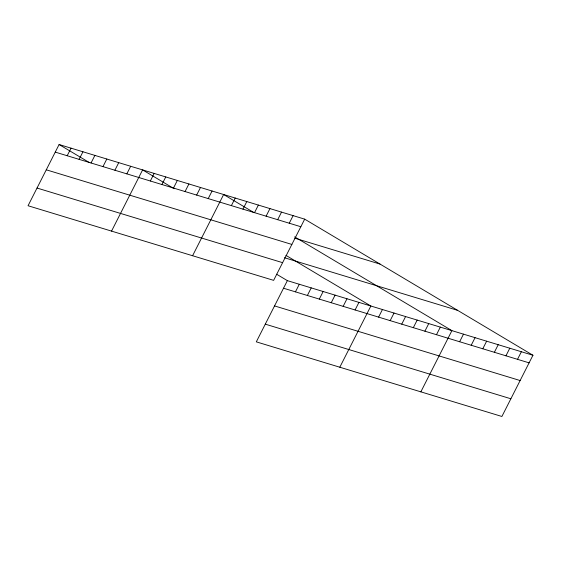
<?xml version="1.0" encoding="UTF-8"?>
<svg xmlns="http://www.w3.org/2000/svg" width="561" height="561" viewBox="0 0 561 561"><rect width="100%" height="100%" fill="white"/><g stroke="black" fill="none" stroke-linecap="round" stroke-linejoin="round"><path stroke-width="0.84" d="M304.686 219.148L59.101 144.528L28.05 205.74L273.635 280.36L304.686 219.148L532.95 355.26L501.899 416.472L256.314 341.852L287.365 280.64L532.95 355.26M67.187 155.741L71.03 148.153M79.115 159.359L82.958 151.779M91.043 162.985L94.886 155.404M102.972 166.61L106.814 159.029M114.9 170.235L118.743 162.648M126.828 173.861L130.671 166.273M111.548 231.111L142.599 169.899L174.169 188.72M150.334 181L154.177 173.419M161.912 184.52L165.754 176.932M173.489 188.04L177.332 180.453M185.067 191.553L188.91 183.973M196.645 195.074L200.487 187.486M208.222 198.594L212.065 191.006M192.591 255.732L223.643 194.527L253.775 212.493M231.377 205.628L235.22 198.04M242.955 209.148L246.798 201.56M254.526 212.661L258.376 205.081M266.103 216.181L269.953 208.594M277.681 219.702L281.531 212.114M289.259 223.215L293.108 215.634M295.444 291.853L299.294 284.266M307.372 295.472L311.222 287.891M319.3 299.097L323.15 291.517M331.228 302.723L335.078 295.135M343.157 306.348L347.007 298.761M355.085 309.974L358.935 302.386M339.812 367.224L370.863 306.011L285.928 255.367M378.591 317.112L382.441 309.532M390.168 320.633L394.018 313.045M401.746 324.153L405.596 316.565M413.324 327.666L417.174 320.086M424.901 331.186L428.751 323.599M436.479 334.707L440.329 327.119M420.855 391.844L451.907 330.639L294.665 236.875M459.634 341.74L463.484 334.153M471.212 345.26L475.062 337.673M482.79 348.774L486.639 341.193M494.367 352.294L498.217 344.706M505.945 355.814L509.795 348.227M517.523 359.328L521.372 351.747M55.258 152.115L300.836 226.735M294.834 238.187L380.014 264.07M46.275 169.808L291.86 244.435M284.406 257.709L457.622 310.345M37.026 188.04L282.611 262.667M283.515 288.228L529.1 362.848M274.539 305.92L520.124 380.54M265.29 324.153L510.875 398.773M59.101 144.528L89.234 162.494M276.608 274.224L287.365 280.64"/></g></svg>
